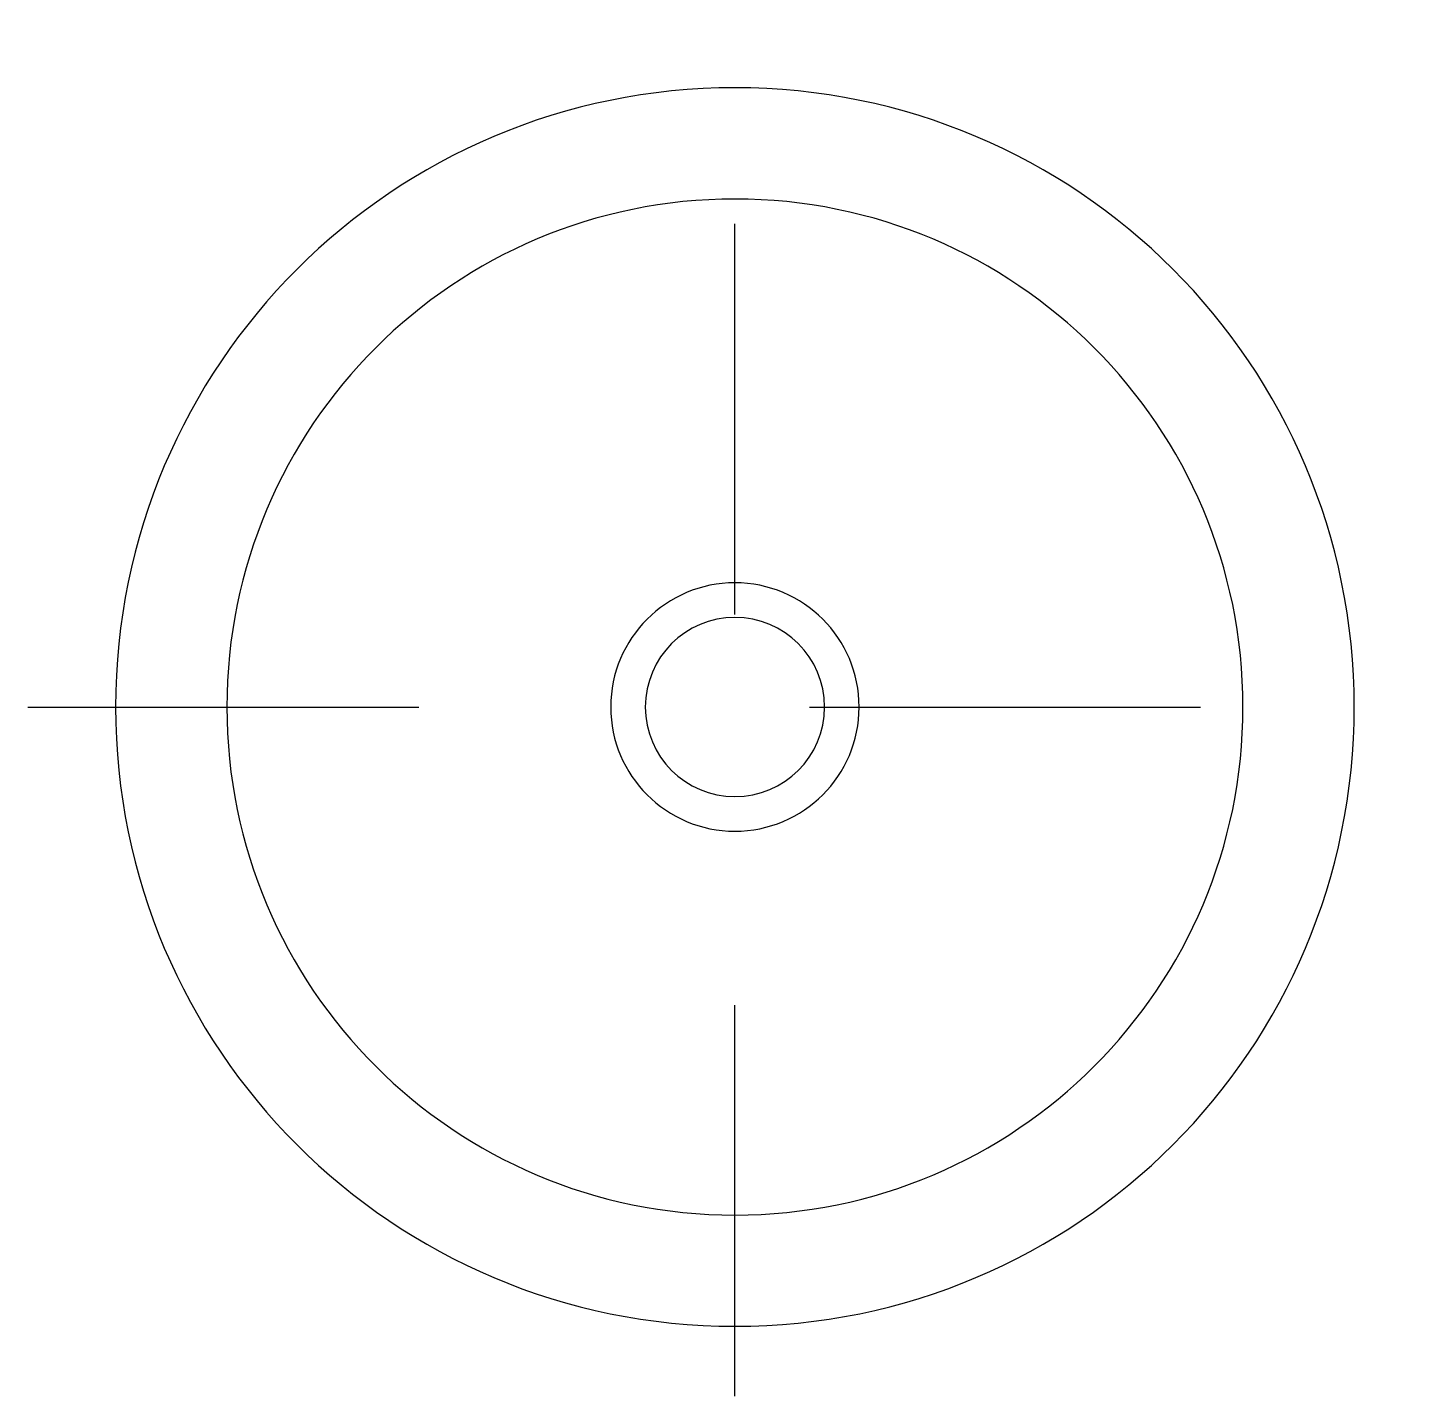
# Model space of a CAD drawing. Extents: x -986.301 to -985.944, y 883.742 to 884.092.
import ezdxf

# ---------------------------------------------------------------- set-up
doc = ezdxf.new("R2010")
doc.units = 0
doc.header["$LTSCALE"] = 0.2
doc.header["$MEASUREMENT"] = 0
doc.linetypes.add('AXES', pattern=[0.54, 0.3, -0.08, 0.08, -0.08])
doc.linetypes.add('CONTINU', pattern=[0])
doc.layers.get('0').update_dxf_attribs({"linetype": 'CONTINUOUS'})
doc.layers.add('DECA_EIXOS', color=5, linetype='AXES')

msp = doc.modelspace()

# ---------------------------------------------------------------- linework, layer by layer
at = {"linetype": 'CONTINU'}
for points in [[(-986.11993, 884.07702, 1), (-986.11993, 883.76009)], [(-986.11993, 883.76009, 1), (-986.11993, 884.07702)], [(-986.11993, 884.04855, 1), (-986.11993, 883.78855)], [(-986.11993, 883.78855, 1), (-986.11993, 884.04855)], [(-986.11993, 883.95034, 1), (-986.11993, 883.88677)], [(-986.11993, 883.88677, 1), (-986.11993, 883.95034)], [(-986.11993, 883.94148, 1), (-986.11993, 883.89562)], [(-986.11993, 883.89562, 1), (-986.11993, 883.94148)]]:
    msp.add_lwpolyline(points, format="xyb", dxfattribs=at)
at = {"layer": 'DECA_EIXOS'}
for points in [[(-986.11993, 883.74222), (-986.11993, 884.09233)], [(-986.30084, 883.91855), (-985.94359, 883.91855)]]:
    msp.add_lwpolyline(points, dxfattribs=at)

doc.saveas('drawing.dxf')
